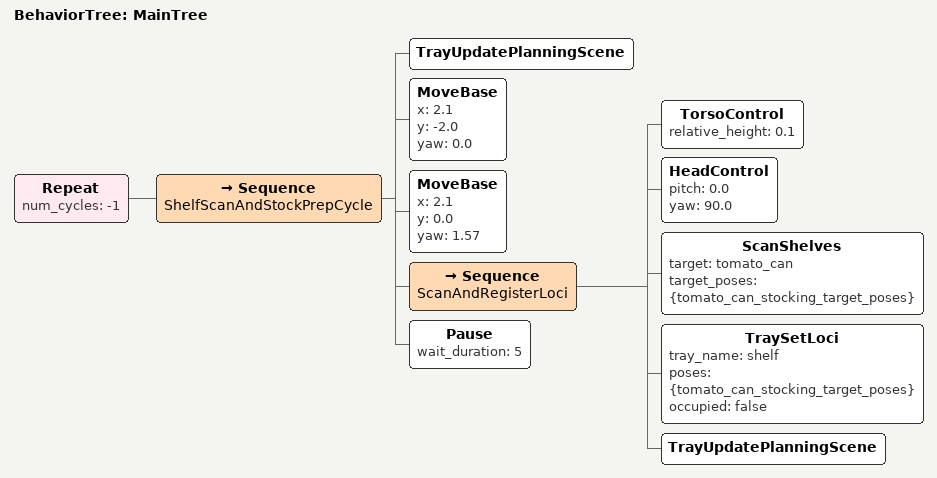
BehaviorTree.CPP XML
<?xml version="1.0"?>
<root BTCPP_format="4" main_tree_to_execute="MainTree">
    <BehaviorTree ID="MainTree">
        <Repeat num_cycles="-1">
            <Sequence name="ShelfScanAndStockPrepCycle">
                <TrayUpdatePlanningScene/>
                <MoveBase x="2.1" y="-2.0" yaw="0.0"/>
                <MoveBase x="2.1" y="0.0" yaw="1.57"/>
                <Sequence name="ScanAndRegisterLoci">
                    <TorsoControl relative_height="0.1"/>
                    <HeadControl pitch="0.0" yaw="90.0"/>
                    <ScanShelves target="tomato_can" target_poses="{tomato_can_stocking_target_poses}"/>
                    <TraySetLoci tray_name="shelf" poses="{tomato_can_stocking_target_poses}" occupied="false"/>
                    <TrayUpdatePlanningScene/>
                </Sequence>
                <Pause wait_duration="5"/>
            </Sequence>
        </Repeat>
    </BehaviorTree>
</root>
